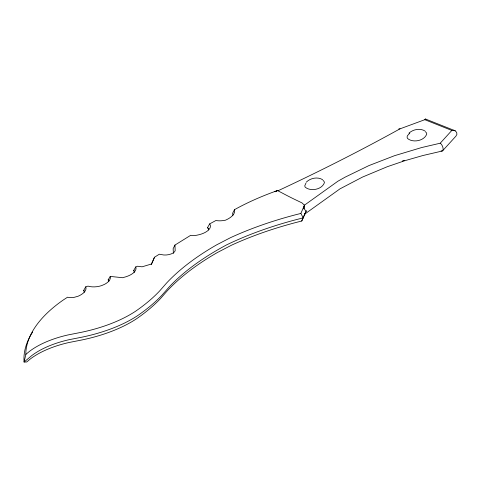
<?xml version="1.0" encoding="UTF-8"?>
<svg xmlns="http://www.w3.org/2000/svg" width="481" height="481" viewBox="0 0 481 481"><rect width="100%" height="100%" fill="white"/><g stroke="black" fill="none" stroke-linecap="round" stroke-linejoin="round"><path stroke-width="0.72" d="M303.77 208.928L304.407 205.201L337.86 181.241L345.22 177.104L368.891 165.608L394.546 155.688L421.639 147.553L440.217 143.212L451.839 130.435C455.273 129.161 458.778 133.429 455.892 136.189L442.682 150.715M304.407 205.201L301.954 202.88L296.398 200.21A218.885 52.032 41.4 0 1 282.684 193.266L277.477 190.554L276.268 190.981A202.062 94.553 -6.6 0 0 236.472 208.574L234.506 209.668L234.656 210.407A21.976 10.281 -6.6 0 1 227.892 219.017L225.565 220.178L223.455 220.538A12.241 5.73 -6.6 0 1 216.721 220.641L215.903 220.508L209.65 223.893L210.137 224.681A16.937 7.924 -6.6 0 1 199.32 234.656L196.825 235.209A7.57 3.541 -6.6 0 1 190.698 235.299L174.958 245.063L175.18 250.703A8.694 4.07 -6.6 0 1 163.787 254.99L159.307 254.215L154.509 257.227L151.605 263.967L142.081 266.817L137.578 266.227L135.756 266.925L135.943 267.418A17.929 8.393 -6.6 0 1 126.088 276.725L122.589 277.723L110.245 276.407A18.146 8.49 -6.6 0 1 104.605 284.313L101.557 285.63A12.247 5.73 -6.6 0 1 87.987 286.117L85.732 286.844L85.901 287.283A18.969 8.874 -6.6 0 1 77.994 296.278L73.497 297.517A9.632 4.509 -6.6 0 1 68.5 297.408L67.544 297.204L63.173 300.06A177.79 83.195 -6.6 0 0 25.854 352.146L25.866 354.389L24.08 362.043L26.744 361.977L30.255 359.03A71.489 33.454 -6.6 0 1 68.759 342.556L81.926 339.959A103.565 48.461 -6.6 0 0 136.712 318.656L138.167 317.628A211.989 99.194 -6.6 0 0 160.438 298.635L167.454 290.626A269.781 126.238 -6.6 0 1 217.592 252.405L231.457 245.226A237.5 111.135 -6.6 0 1 297.011 222.216L301.743 221.026L306.265 210.906C304.082 209.963 303.583 207.179 304.467 205.159L300.865 213.438L303.234 217.869L297.33 219.354A235.347 110.125 -6.6 0 0 226.557 244.901A267.61 125.222 -6.6 0 0 169.029 287.109L162.019 295.124A214.213 100.234 -6.6 0 1 139.514 314.315L138.011 315.38A105.82 49.519 -6.6 0 1 82.029 337.151L68.939 339.724A69.228 32.395 -6.6 0 0 31.656 355.681L24.08 362.043A180.056 84.253 -6.6 0 1 32.63 332.052M301.743 221.026L305.068 213.384L304.683 214.129M442.249 151.016L422.853 155.537L404.84 160.702L387.379 166.679L362.572 177.044L339.989 188.847L304.792 214.051L305.086 213.348M151.202 264.598L154.509 257.227M306.265 210.906L304.792 214.051M174.958 245.063L173.13 248.671L173.413 253.379M398.785 128.932L400.03 128.83L424.807 119.697L425.348 118.957L455.273 130.826M234.506 209.668L232.606 213.269L232.852 214.46A19.715 9.223 -6.6 0 1 232.858 215.344M208.622 229.93A14.677 6.866 -6.6 0 0 208.369 228.878L207.57 227.585L209.65 223.893M84.205 292.322A16.715 7.822 -6.6 0 0 84.103 291.396L83.712 290.362L85.732 286.844M134.217 272.511A15.669 7.335 -6.6 0 0 134.145 271.524L133.73 270.412L135.756 266.925M108.592 281.325A15.885 7.431 -6.6 0 0 108.459 280.543L108.177 279.852L110.245 276.407M305.946 183.111L304.75 185.846L305.146 187.103C310.485 191.811 322.114 189.616 324.422 182.642L324.026 181.385L322.985 180.327M306.253 182.185C310.341 178.102 317.598 176.515 322.649 179.702M408.946 133.141C413.095 129.371 420.075 127.904 424.982 131.018M409.794 133.129L407.353 135.804L407.082 137.169L407.479 138.42C412.818 143.134 424.446 140.939 426.755 133.958L426.358 132.708L425.318 131.65M25.866 354.389L29.377 351.443A71.489 33.454 -6.6 0 1 67.881 334.968L81.049 332.371A103.565 48.461 -6.6 0 0 135.834 311.069L137.289 310.041A211.989 99.194 -6.6 0 0 159.56 291.047L166.576 283.038A269.781 126.238 -6.6 0 1 216.715 244.817L230.579 237.638A237.5 111.135 -6.6 0 1 296.134 214.628L300.865 213.438M275.126 191.763L277.501 190.62L277.946 190.789A1591.455 744.69 -6.6 0 0 400.012 128.824M276.617 190.951L274.771 191.654M402.272 161.033L404.323 160.359M424.807 119.697L451.839 130.435M207.57 227.585L208.417 228.697M108.177 279.852L109.019 281.036M83.712 290.362L84.542 291.522M133.73 270.412L134.56 271.585M425.613 119.047L425.853 119.438M440.217 143.212A4.317 1.984 67.5 0 1 443.079 148.455A4.317 1.984 67.5 0 1 441.095 150.793"/></g></svg>
